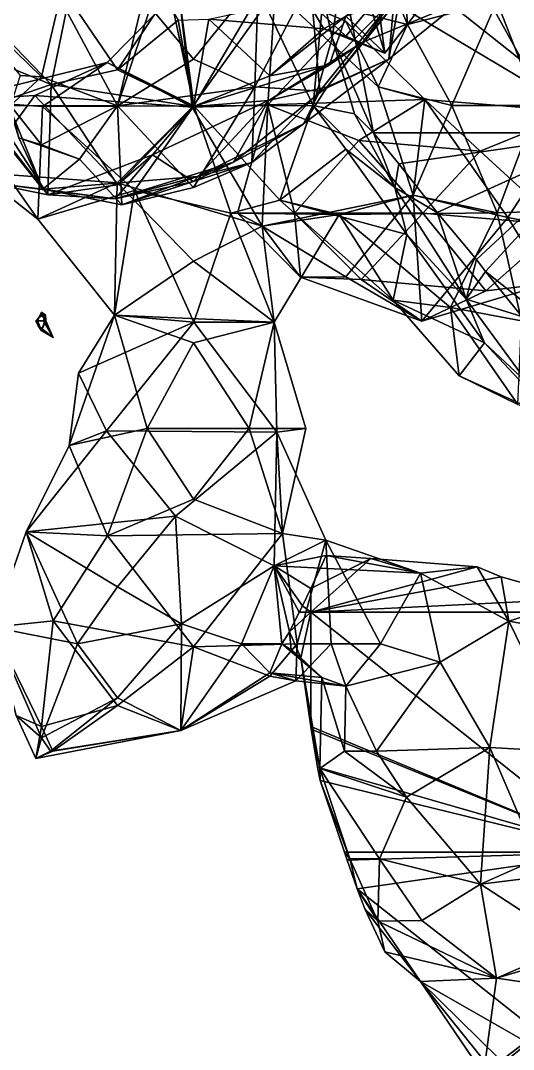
# Model space of a CAD drawing. Extents: x 290034 to 295698, y 4553723 to 4561693.
# Drawn here: x 293721.9 to 293803.6, y 4558483.4 to 4558653.7 of the extents above; entities that cross this region are included whole.
import ezdxf

# ---------------------------------------------------------------- set-up
doc = ezdxf.new("R2010")
doc.units = 0
doc.layers.add('Au_ppm_Pref_-_0_2', color=7, linetype='CONTINUOUS')

msp = doc.modelspace()

# ---------------------------------------------------------------- linework, layer by layer
at = {"layer": 'Au_ppm_Pref_-_0_2'}
for points in [[(293775.76, 4558677.41, 1925.49), (293764.07, 4558658.61, 1923.72), (293786.01, 4558653.11, 1926.92)], [(293784.81, 4558670.23, 1930.28), (293775.76, 4558677.41, 1925.49), (293786.01, 4558653.11, 1926.92)], [(293820, 4558635.12, 1945.14), (293772.7, 4558672.66, 1940.76), (293820, 4558674.8, 1933.78)], [(293775.14, 4558661.9, 1941.34), (293772.7, 4558672.66, 1940.76), (293820, 4558635.12, 1945.14)], [(293784.81, 4558670.23, 1930.28), (293786.01, 4558653.11, 1926.92), (293800.8, 4558656.88, 1930.13)], [(293773.56, 4558650.86, 1941.69), (293772.07, 4558657.78, 1941.32), (293775.14, 4558661.9, 1941.34)], [(293780.37, 4558635.12, 1942.74), (293773.56, 4558650.86, 1941.69), (293775.14, 4558661.9, 1941.34)], [(293780.37, 4558635.12, 1942.74), (293775.14, 4558661.9, 1941.34), (293820, 4558635.12, 1945.14)], [(293761.32, 4558660.7, 1855.03), (293742.23, 4558657.47, 1855.07), (293750.59, 4558647.35, 1855.63)], [(293760.75, 4558642.79, 1859.45), (293761.32, 4558660.7, 1855.03), (293750.59, 4558647.35, 1855.63)], [(293769.91, 4558660.39, 1859.16), (293761.32, 4558660.7, 1855.03), (293760.75, 4558642.79, 1859.45)], [(293771.47, 4558642.03, 1865.91), (293769.91, 4558660.39, 1859.16), (293760.75, 4558642.79, 1859.45)], [(293771.47, 4558642.03, 1865.91), (293783.8, 4558657.47, 1865.71), (293769.91, 4558660.39, 1859.16)], [(293805.34, 4558659.51, 1907.89), (293799.33, 4558657.47, 1912.46), (293805.58, 4558646.15, 1912.46)], [(293710.46, 4558658.94, 1865.79), (293721.87, 4558644.64, 1864.95), (293725.39, 4558644.42, 1863.36)], [(293710.46, 4558658.94, 1865.79), (293725.39, 4558644.42, 1863.36), (293728.41, 4558657.47, 1860.43)], [(293711.97, 4558658.74, 1887.91), (293729.9, 4558657.47, 1892.52), (293727.01, 4558643.14, 1887.86)], [(293711.97, 4558658.74, 1887.91), (293727.01, 4558643.14, 1887.86), (293717.88, 4558646.84, 1882.77)], [(293728.41, 4558657.47, 1860.43), (293737.98, 4558639.61, 1858.97), (293744.52, 4558659.34, 1859.01)], [(293750.63, 4558639.59, 1936.88), (293736.28, 4558646.78, 1930.44), (293748.1, 4558658.82, 1930.66)], [(293748.1, 4558658.82, 1930.66), (293736.28, 4558646.78, 1930.44), (293750.35, 4558639.42, 1924.24)], [(293742.23, 4558657.47, 1855.07), (293744.52, 4558659.34, 1859.01), (293737.98, 4558639.61, 1858.97)], [(293746.82, 4558657.47, 1936.22), (293750.63, 4558639.59, 1936.88), (293748.1, 4558658.82, 1930.66)], [(293746.82, 4558657.47, 1936.22), (293761.54, 4558658.29, 1938.51), (293750.63, 4558639.59, 1936.88)], [(293748.1, 4558658.82, 1930.66), (293750.35, 4558639.42, 1924.24), (293764.07, 4558658.61, 1923.72)], [(293750.35, 4558639.42, 1924.24), (293762.86, 4558639.76, 1917.69), (293764.07, 4558658.61, 1923.72)], [(293761.54, 4558658.29, 1938.51), (293770.41, 4558639.65, 1940.8), (293750.63, 4558639.59, 1936.88)], [(293772.07, 4558657.78, 1941.32), (293770.41, 4558639.65, 1940.8), (293761.54, 4558658.29, 1938.51)], [(293762.86, 4558639.76, 1917.69), (293775.79, 4558653.66, 1919.67), (293764.07, 4558658.61, 1923.72)], [(293775.79, 4558653.66, 1919.67), (293781.15, 4558642.75, 1924.34), (293764.07, 4558658.61, 1923.72)], [(293781.15, 4558642.75, 1924.34), (293786.01, 4558653.11, 1926.92), (293764.07, 4558658.61, 1923.72)], [(293728.41, 4558657.47, 1860.43), (293725.39, 4558644.42, 1863.36), (293737.98, 4558639.61, 1858.97)], [(293729.9, 4558657.47, 1892.52), (293737.99, 4558645.56, 1892.67), (293727.01, 4558643.14, 1887.86)], [(293745.87, 4558657.47, 1894.64), (293737.99, 4558645.56, 1892.67), (293729.9, 4558657.47, 1892.52)], [(293750.59, 4558647.35, 1855.63), (293742.23, 4558657.47, 1855.07), (293737.98, 4558639.61, 1858.97)], [(293745.87, 4558657.47, 1894.64), (293748, 4558653.81, 1894.64), (293737.99, 4558645.56, 1892.67)], [(293769.15, 4558657.47, 1897.78), (293772.17, 4558652.34, 1894.64), (293753.08, 4558653.95, 1894.64)], [(293769.15, 4558657.47, 1897.78), (293775.79, 4558651.17, 1896.74), (293772.17, 4558652.34, 1894.64)], [(293769.15, 4558657.47, 1897.78), (293781.06, 4558657.47, 1897.13), (293775.79, 4558651.17, 1896.74)], [(293770.41, 4558639.65, 1940.8), (293772.07, 4558657.78, 1941.32), (293773.56, 4558650.86, 1941.69)], [(293782.93, 4558647.37, 1870.89), (293783.8, 4558657.47, 1865.71), (293771.47, 4558642.03, 1865.91)], [(293772.69, 4558642.77, 1876.04), (293778.64, 4558650.17, 1881.68), (293784.68, 4558657.47, 1877.26)], [(293784.68, 4558657.47, 1877.26), (293782.93, 4558647.37, 1870.89), (293772.69, 4558642.77, 1876.04)], [(293778.64, 4558650.17, 1881.68), (293773.09, 4558646.41, 1887.73), (293783.8, 4558657.47, 1888.13)], [(293775.79, 4558654.45, 1893.64), (293783.8, 4558657.47, 1888.13), (293773.09, 4558646.41, 1887.73)], [(293781.06, 4558657.47, 1897.13), (293782.25, 4558648.33, 1894.64), (293775.79, 4558651.17, 1896.74)], [(293782.25, 4558648.33, 1894.64), (293779.52, 4558657.47, 1892.89), (293775.79, 4558654.45, 1893.64)], [(293796.23, 4558657.47, 1882.77), (293778.64, 4558650.17, 1881.68), (293783.8, 4558657.47, 1888.13)], [(293778.64, 4558650.17, 1881.68), (293796.23, 4558657.47, 1882.77), (293784.68, 4558657.47, 1877.26)], [(293789.31, 4558657.47, 1894.64), (293779.52, 4558657.47, 1892.89), (293782.25, 4558648.33, 1894.64)], [(293781.06, 4558657.47, 1897.13), (293789.31, 4558657.47, 1894.64), (293782.25, 4558648.33, 1894.64)], [(293784.68, 4558657.47, 1877.26), (293795.39, 4558657.47, 1870.89), (293782.93, 4558647.37, 1870.89)], [(293782.93, 4558647.37, 1870.89), (293795.39, 4558657.47, 1870.89), (293783.8, 4558657.47, 1865.71)], [(293800.8, 4558656.88, 1930.13), (293786.01, 4558653.11, 1926.92), (293793.38, 4558639.65, 1927.93)], [(293800.8, 4558656.88, 1930.13), (293793.38, 4558639.65, 1927.93), (293807.56, 4558639.65, 1925.12)], [(293805.58, 4558646.15, 1912.46), (293799.33, 4558657.47, 1912.46), (293809.05, 4558657.47, 1914.6)], [(293800.8, 4558656.88, 1930.13), (293807.56, 4558639.65, 1925.12), (293808.78, 4558656.09, 1923.82)], [(293775.79, 4558654.45, 1893.64), (293773.09, 4558646.41, 1887.73), (293763.19, 4558644.56, 1893.01)], [(293775.79, 4558654.45, 1893.64), (293763.19, 4558644.56, 1893.01), (293772.17, 4558652.34, 1894.64)], [(293772.17, 4558652.34, 1894.64), (293782.25, 4558648.33, 1894.64), (293775.79, 4558654.45, 1893.64)], [(293750.59, 4558639.51, 1888.72), (293737.99, 4558645.56, 1892.67), (293748, 4558653.81, 1894.64)], [(293753.08, 4558653.95, 1894.64), (293750.59, 4558639.51, 1888.72), (293748, 4558653.81, 1894.64)], [(293750.59, 4558639.51, 1888.72), (293753.08, 4558653.95, 1894.64), (293763.19, 4558644.56, 1893.01)], [(293772.17, 4558652.34, 1894.64), (293763.19, 4558644.56, 1893.01), (293753.08, 4558653.95, 1894.64)], [(293762.86, 4558639.76, 1917.69), (293788.87, 4558640.64, 1918.24), (293775.79, 4558653.66, 1919.67)], [(293775.79, 4558653.66, 1919.67), (293788.87, 4558640.64, 1918.24), (293781.15, 4558642.75, 1924.34)], [(293793.38, 4558639.65, 1927.93), (293786.01, 4558653.11, 1926.92), (293781.15, 4558642.75, 1924.34)], [(293782.25, 4558648.33, 1894.64), (293772.17, 4558652.34, 1894.64), (293775.79, 4558651.17, 1896.74)], [(293778.64, 4558650.17, 1881.68), (293762.99, 4558640.51, 1882.88), (293773.09, 4558646.41, 1887.73)], [(293762.99, 4558640.51, 1882.88), (293778.64, 4558650.17, 1881.68), (293772.69, 4558642.77, 1876.04)], [(293770.41, 4558639.65, 1940.8), (293773.56, 4558650.86, 1941.69), (293777.21, 4558638.28, 1942.42)], [(293780.37, 4558635.12, 1942.74), (293777.21, 4558638.28, 1942.42), (293773.56, 4558650.86, 1941.69)], [(293736.28, 4558646.78, 1930.44), (293725.54, 4558639.48, 1936.29), (293710.91, 4558640.55, 1930.36)], [(293710.91, 4558640.55, 1930.36), (293724.29, 4558641.35, 1923.7), (293736.28, 4558646.78, 1930.44)], [(293716.75, 4558639.65, 1882.77), (293717.88, 4558646.84, 1882.77), (293727.01, 4558643.14, 1887.86)], [(293736.28, 4558646.78, 1930.44), (293724.29, 4558641.35, 1923.7), (293750.35, 4558639.42, 1924.24)], [(293750.63, 4558639.59, 1936.88), (293725.54, 4558639.48, 1936.29), (293736.28, 4558646.78, 1930.44)], [(293760.75, 4558642.79, 1859.45), (293750.59, 4558647.35, 1855.63), (293737.98, 4558639.61, 1858.97)], [(293773.09, 4558646.41, 1887.73), (293750.59, 4558639.51, 1888.72), (293763.19, 4558644.56, 1893.01)], [(293762.99, 4558640.51, 1882.88), (293750.59, 4558639.51, 1888.72), (293773.09, 4558646.41, 1887.73)], [(293772.69, 4558642.77, 1876.04), (293782.93, 4558647.37, 1870.89), (293768.8, 4558636.61, 1872.11)], [(293768.8, 4558636.61, 1872.11), (293782.93, 4558647.37, 1870.89), (293771.47, 4558642.03, 1865.91)], [(293721.87, 4558644.64, 1864.95), (293720.23, 4558639.65, 1862.51), (293725.39, 4558644.42, 1863.36)], [(293725.39, 4558644.42, 1863.36), (293720.23, 4558639.65, 1862.51), (293737.98, 4558639.61, 1858.97)], [(293737.99, 4558645.56, 1892.67), (293750.59, 4558639.51, 1888.72), (293727.01, 4558643.14, 1887.86)], [(293726.44, 4558624.89, 1882.24), (293716.75, 4558639.65, 1882.77), (293727.01, 4558643.14, 1887.86)], [(293726.44, 4558624.89, 1882.24), (293727.01, 4558643.14, 1887.86), (293737.99, 4558626.51, 1887.15)], [(293727.01, 4558643.14, 1887.86), (293750.59, 4558639.51, 1888.72), (293737.99, 4558626.51, 1887.15)], [(293760.75, 4558642.79, 1859.45), (293737.98, 4558639.61, 1858.97), (293750.59, 4558626.1, 1860.43)], [(293760.75, 4558642.79, 1859.45), (293750.59, 4558626.1, 1860.43), (293760.22, 4558630.22, 1866.34)], [(293762.99, 4558640.51, 1882.88), (293772.69, 4558642.77, 1876.04), (293757.19, 4558630.31, 1876.83)], [(293772.69, 4558642.77, 1876.04), (293768.8, 4558636.61, 1872.11), (293757.19, 4558630.31, 1876.83)], [(293760.75, 4558642.79, 1859.45), (293760.22, 4558630.22, 1866.34), (293771.47, 4558642.03, 1865.91)], [(293786.96, 4558624.84, 1923.66), (293793.38, 4558639.65, 1927.93), (293781.15, 4558642.75, 1924.34)], [(293781.15, 4558642.75, 1924.34), (293788.87, 4558640.64, 1918.24), (293786.96, 4558624.84, 1923.66)], [(293714.98, 4558628.57, 1925.56), (293724.29, 4558641.35, 1923.7), (293710.91, 4558640.55, 1930.36)], [(293714.98, 4558628.57, 1925.56), (293737.91, 4558626.89, 1925.99), (293724.29, 4558641.35, 1923.7)], [(293724.29, 4558641.35, 1923.7), (293737.91, 4558626.89, 1925.99), (293750.35, 4558639.42, 1924.24)], [(293768.8, 4558636.61, 1872.11), (293771.47, 4558642.03, 1865.91), (293760.22, 4558630.22, 1866.34)], [(293725.54, 4558639.48, 1936.29), (293724.78, 4558620.86, 1930.19), (293710.91, 4558640.55, 1930.36)], [(293714.98, 4558628.57, 1925.56), (293710.91, 4558640.55, 1930.36), (293724.78, 4558620.86, 1930.19)], [(293714.43, 4558639.65, 1870.89), (293714.99, 4558639.65, 1871.92), (293725.6, 4558625.84, 1870.18)], [(293719.98, 4558639.65, 1867.5), (293714.43, 4558639.65, 1870.89), (293725.6, 4558625.84, 1870.18)], [(293714.9, 4558639.65, 1881.77), (293716.75, 4558639.65, 1882.77), (293726.44, 4558624.89, 1882.24)], [(293716.4, 4558626.93, 1876.83), (293714.9, 4558639.65, 1881.77), (293726.44, 4558624.89, 1882.24)], [(293714.99, 4558639.65, 1871.92), (293716.4, 4558626.93, 1876.83), (293725.6, 4558625.84, 1870.18)], [(293719.98, 4558639.65, 1867.5), (293725.6, 4558625.84, 1870.18), (293721.64, 4558634.34, 1864.95)], [(293721.64, 4558634.34, 1864.95), (293725.39, 4558633.14, 1862.78), (293720.23, 4558639.65, 1862.51)], [(293720.23, 4558639.65, 1862.51), (293725.39, 4558633.14, 1862.78), (293737.98, 4558639.61, 1858.97)], [(293725.54, 4558639.48, 1936.29), (293740.78, 4558625.6, 1934.96), (293724.78, 4558620.86, 1930.19)], [(293725.39, 4558633.14, 1862.78), (293731.68, 4558630.77, 1864.95), (293737.98, 4558639.61, 1858.97)], [(293750.63, 4558639.59, 1936.88), (293740.78, 4558625.6, 1934.96), (293725.54, 4558639.48, 1936.29)], [(293731.68, 4558630.77, 1864.95), (293738.68, 4558623.25, 1865.1), (293737.98, 4558639.61, 1858.97)], [(293737.91, 4558626.89, 1925.99), (293761.92, 4558619.71, 1923.79), (293750.35, 4558639.42, 1924.24)], [(293750.59, 4558626.1, 1860.43), (293737.98, 4558639.61, 1858.97), (293738.68, 4558623.25, 1865.1)], [(293737.99, 4558626.51, 1887.15), (293750.59, 4558639.51, 1888.72), (293743.77, 4558631.48, 1882.77)], [(293740.78, 4558625.6, 1934.96), (293750.63, 4558639.59, 1936.88), (293756.74, 4558621.83, 1933.18)], [(293743.77, 4558631.48, 1882.77), (293750.59, 4558639.51, 1888.72), (293762.99, 4558640.51, 1882.88)], [(293762.99, 4558640.51, 1882.88), (293750.59, 4558627.11, 1881.01), (293743.77, 4558631.48, 1882.77)], [(293750.35, 4558639.42, 1924.24), (293761.92, 4558619.71, 1923.79), (293762.86, 4558639.76, 1917.69)], [(293762.99, 4558640.51, 1882.88), (293757.19, 4558630.31, 1876.83), (293750.59, 4558627.11, 1881.01)], [(293770.41, 4558639.65, 1940.8), (293764.84, 4558624.01, 1935.75), (293750.63, 4558639.59, 1936.88)], [(293750.63, 4558639.59, 1936.88), (293764.84, 4558624.01, 1935.75), (293756.74, 4558621.83, 1933.18)], [(293762.86, 4558639.76, 1917.69), (293761.92, 4558619.71, 1923.79), (293757.88, 4558621.83, 1918.4)], [(293757.88, 4558621.83, 1918.4), (293767.3, 4558621.83, 1913.05), (293762.86, 4558639.76, 1917.69)], [(293762.86, 4558639.76, 1917.69), (293777.96, 4558633.87, 1913.36), (293788.87, 4558640.64, 1918.24)], [(293777.96, 4558633.87, 1913.36), (293762.86, 4558639.76, 1917.69), (293767.3, 4558621.83, 1913.05)], [(293770.41, 4558639.65, 1940.8), (293775.79, 4558632.43, 1938.63), (293764.84, 4558624.01, 1935.75)], [(293770.41, 4558639.65, 1940.8), (293777.21, 4558638.28, 1942.42), (293783.89, 4558626.09, 1942.16)], [(293770.41, 4558639.65, 1940.8), (293783.89, 4558626.09, 1942.16), (293775.79, 4558632.43, 1938.63)], [(293777.96, 4558633.87, 1913.36), (293798.05, 4558632.13, 1913.58), (293788.87, 4558640.64, 1918.24)], [(293786.96, 4558624.84, 1923.66), (293788.87, 4558640.64, 1918.24), (293802.62, 4558621.13, 1920.64)], [(293800.89, 4558621.89, 1930.55), (293793.38, 4558639.65, 1927.93), (293786.96, 4558624.84, 1923.66)], [(293814.08, 4558638.62, 1918.16), (293802.62, 4558621.13, 1920.64), (293788.87, 4558640.64, 1918.24)], [(293814.08, 4558638.62, 1918.16), (293788.87, 4558640.64, 1918.24), (293798.05, 4558632.13, 1913.58)], [(293800.89, 4558621.89, 1930.55), (293807.56, 4558639.65, 1925.12), (293793.38, 4558639.65, 1927.93)], [(293800.89, 4558621.89, 1930.55), (293817.1, 4558622.43, 1925.18), (293807.56, 4558639.65, 1925.12)], [(293777.21, 4558638.28, 1942.42), (293780.37, 4558635.12, 1942.74), (293783.89, 4558626.09, 1942.16)], [(293814.08, 4558638.62, 1918.16), (293798.05, 4558632.13, 1913.58), (293811.37, 4558619.89, 1912)], [(293814.08, 4558638.62, 1918.16), (293821.62, 4558617.51, 1919.11), (293802.62, 4558621.13, 1920.64)], [(293751.17, 4558627.89, 1870.62), (293757.19, 4558630.31, 1876.83), (293768.8, 4558636.61, 1872.11)], [(293751.17, 4558627.89, 1870.62), (293768.8, 4558636.61, 1872.11), (293760.22, 4558630.22, 1866.34)], [(293725.6, 4558625.84, 1870.18), (293731.68, 4558630.77, 1864.95), (293721.64, 4558634.34, 1864.95)], [(293721.64, 4558634.34, 1864.95), (293731.68, 4558630.77, 1864.95), (293725.39, 4558633.14, 1862.78)], [(293820, 4558635.12, 1945.14), (293784.58, 4558630.03, 1943.02), (293780.37, 4558635.12, 1942.74)], [(293780.37, 4558635.12, 1942.74), (293784.58, 4558630.03, 1943.02), (293783.89, 4558626.09, 1942.16)], [(293784.58, 4558630.03, 1943.02), (293820, 4558635.12, 1945.14), (293790.93, 4558621.98, 1943.44)], [(293820, 4558635.12, 1945.14), (293797.44, 4558614.15, 1943.87), (293790.93, 4558621.98, 1943.44)], [(293820, 4558635.12, 1945.14), (293798.93, 4558612.16, 1943.97), (293797.44, 4558614.15, 1943.87)], [(293820, 4558595.43, 1945.33), (293798.93, 4558612.16, 1943.97), (293820, 4558635.12, 1945.14)], [(293764.84, 4558624.01, 1935.75), (293775.79, 4558632.43, 1938.63), (293785.89, 4558618.31, 1938.57)], [(293767.3, 4558621.83, 1913.05), (293788.56, 4558621.85, 1910.04), (293777.96, 4558633.87, 1913.36)], [(293775.79, 4558632.43, 1938.63), (293783.89, 4558626.09, 1942.16), (293785.89, 4558618.31, 1938.57)], [(293777.96, 4558633.87, 1913.36), (293788.56, 4558621.85, 1910.04), (293798.05, 4558632.13, 1913.58)], [(293725.6, 4558625.84, 1870.18), (293738.68, 4558623.25, 1865.1), (293731.68, 4558630.77, 1864.95)], [(293743.77, 4558631.48, 1882.77), (293726.44, 4558624.89, 1882.24), (293737.99, 4558626.51, 1887.15)], [(293726.44, 4558624.89, 1882.24), (293743.77, 4558631.48, 1882.77), (293737.61, 4558624.2, 1876.99)], [(293737.61, 4558624.2, 1876.99), (293743.77, 4558631.48, 1882.77), (293750.59, 4558627.11, 1881.01)], [(293788.56, 4558621.85, 1910.04), (293811.37, 4558619.89, 1912), (293798.05, 4558632.13, 1913.58)], [(293757.19, 4558630.31, 1876.83), (293737.61, 4558624.2, 1876.99), (293750.59, 4558627.11, 1881.01)], [(293737.61, 4558624.2, 1876.99), (293757.19, 4558630.31, 1876.83), (293751.17, 4558627.89, 1870.62)], [(293760.22, 4558630.22, 1866.34), (293738.68, 4558623.25, 1865.1), (293751.17, 4558627.89, 1870.62)], [(293738.68, 4558623.25, 1865.1), (293760.22, 4558630.22, 1866.34), (293750.59, 4558626.1, 1860.43)], [(293783.89, 4558626.09, 1942.16), (293784.58, 4558630.03, 1943.02), (293790.93, 4558621.98, 1943.44)], [(293737.91, 4558626.89, 1925.99), (293714.98, 4558628.57, 1925.56), (293724.78, 4558620.86, 1930.19)], [(293725.6, 4558625.84, 1870.18), (293737.61, 4558624.2, 1876.99), (293751.17, 4558627.89, 1870.62)], [(293725.6, 4558625.84, 1870.18), (293751.17, 4558627.89, 1870.62), (293738.68, 4558623.25, 1865.1)], [(293716.4, 4558626.93, 1876.83), (293726.44, 4558624.89, 1882.24), (293737.61, 4558624.2, 1876.99)], [(293716.4, 4558626.93, 1876.83), (293737.61, 4558624.2, 1876.99), (293725.6, 4558625.84, 1870.18)], [(293737.91, 4558626.89, 1925.99), (293724.78, 4558620.86, 1930.19), (293737.47, 4558604.96, 1930.18)], [(293740.78, 4558625.6, 1934.96), (293737.47, 4558604.96, 1930.18), (293724.78, 4558620.86, 1930.19)], [(293750.59, 4558613.89, 1927.63), (293737.91, 4558626.89, 1925.99), (293737.47, 4558604.96, 1930.18)], [(293737.47, 4558604.96, 1930.18), (293740.78, 4558625.6, 1934.96), (293750.61, 4558603.77, 1935.73)], [(293737.91, 4558626.89, 1925.99), (293750.59, 4558613.89, 1927.63), (293761.92, 4558619.71, 1923.79)], [(293756.74, 4558621.83, 1933.18), (293750.61, 4558603.77, 1935.73), (293740.78, 4558625.6, 1934.96)], [(293783.89, 4558626.09, 1942.16), (293790.93, 4558621.98, 1943.44), (293795.72, 4558607.61, 1942.16)], [(293783.89, 4558626.09, 1942.16), (293795.72, 4558607.61, 1942.16), (293785.89, 4558618.31, 1938.57)], [(293756.74, 4558621.83, 1933.18), (293764.84, 4558624.01, 1935.75), (293774.67, 4558621.62, 1930.08)], [(293774.67, 4558621.62, 1930.08), (293786.96, 4558624.84, 1923.66), (293761.92, 4558619.71, 1923.79)], [(293786.96, 4558624.84, 1923.66), (293775.79, 4558611.31, 1921.91), (293761.92, 4558619.71, 1923.79)], [(293764.84, 4558624.01, 1935.75), (293785.89, 4558618.31, 1938.57), (293783.63, 4558607.45, 1936.22)], [(293764.84, 4558624.01, 1935.75), (293783.63, 4558607.45, 1936.22), (293774.67, 4558621.62, 1930.08)], [(293800.89, 4558621.89, 1930.55), (293786.96, 4558624.84, 1923.66), (293774.67, 4558621.62, 1930.08)], [(293775.79, 4558611.31, 1921.91), (293786.96, 4558624.84, 1923.66), (293788.39, 4558603.97, 1918.39)], [(293786.96, 4558624.84, 1923.66), (293802.62, 4558621.13, 1920.64), (293788.39, 4558603.97, 1918.39)], [(293800.89, 4558621.89, 1930.55), (293804.91, 4558604.01, 1926.19), (293817.1, 4558622.43, 1925.18)], [(293756.74, 4558621.83, 1933.18), (293763.93, 4558603.78, 1930.05), (293750.61, 4558603.77, 1935.73)], [(293763.93, 4558603.78, 1930.05), (293756.74, 4558621.83, 1933.18), (293774.67, 4558621.62, 1930.08)], [(293757.88, 4558621.83, 1918.4), (293761.92, 4558619.71, 1923.79), (293768.3, 4558611.24, 1918.4)], [(293757.88, 4558621.83, 1918.4), (293768.3, 4558611.24, 1918.4), (293767.3, 4558621.83, 1913.05)], [(293761.92, 4558619.71, 1923.79), (293763.93, 4558603.78, 1930.05), (293774.67, 4558621.62, 1930.08)], [(293767.3, 4558621.83, 1913.05), (293778.36, 4558610.88, 1913.54), (293788.56, 4558621.85, 1910.04)], [(293767.3, 4558621.83, 1913.05), (293768.3, 4558611.24, 1918.4), (293778.36, 4558610.88, 1913.54)], [(293800.89, 4558621.89, 1930.55), (293774.67, 4558621.62, 1930.08), (293793.13, 4558606.25, 1931.86)], [(293774.67, 4558621.62, 1930.08), (293783.63, 4558607.45, 1936.22), (293793.13, 4558606.25, 1931.86)], [(293778.36, 4558610.88, 1913.54), (293798.99, 4558609, 1913.18), (293788.56, 4558621.85, 1910.04)], [(293802.62, 4558621.13, 1920.64), (293809.23, 4558610.18, 1918.4), (293788.39, 4558603.97, 1918.39)], [(293788.56, 4558621.85, 1910.04), (293798.99, 4558609, 1913.18), (293811.37, 4558619.89, 1912)], [(293790.93, 4558621.98, 1943.44), (293797.44, 4558614.15, 1943.87), (293795.72, 4558607.61, 1942.16)], [(293800.89, 4558621.89, 1930.55), (293793.13, 4558606.25, 1931.86), (293804.91, 4558604.01, 1926.19)], [(293802.62, 4558621.13, 1920.64), (293821.62, 4558617.51, 1919.11), (293809.23, 4558610.18, 1918.4)], [(293750.59, 4558613.89, 1927.63), (293763.93, 4558603.78, 1930.05), (293761.92, 4558619.71, 1923.79)], [(293775.79, 4558611.31, 1921.91), (293768.3, 4558611.24, 1918.4), (293761.92, 4558619.71, 1923.79)], [(293798.99, 4558609, 1913.18), (293809.23, 4558610.18, 1918.4), (293811.37, 4558619.89, 1912)], [(293783.63, 4558607.45, 1936.22), (293785.89, 4558618.31, 1938.57), (293798.76, 4558600.38, 1938.48)], [(293785.89, 4558618.31, 1938.57), (293795.72, 4558607.61, 1942.16), (293798.76, 4558600.38, 1938.48)], [(293750.59, 4558613.89, 1927.63), (293737.47, 4558604.96, 1930.18), (293763.93, 4558603.78, 1930.05)], [(293795.72, 4558607.61, 1942.16), (293797.44, 4558614.15, 1943.87), (293798.93, 4558612.16, 1943.97)], [(293795.72, 4558607.61, 1942.16), (293798.93, 4558612.16, 1943.97), (293804.95, 4558604.76, 1944.49)], [(293820, 4558595.43, 1945.33), (293804.95, 4558604.76, 1944.49), (293798.93, 4558612.16, 1943.97)], [(293768.3, 4558611.24, 1918.4), (293775.79, 4558611.31, 1921.91), (293788.39, 4558603.97, 1918.39)], [(293778.36, 4558610.88, 1913.54), (293768.3, 4558611.24, 1918.4), (293788.39, 4558603.97, 1918.39)], [(293798.99, 4558609, 1913.18), (293778.36, 4558610.88, 1913.54), (293788.39, 4558603.97, 1918.39)], [(293809.23, 4558610.18, 1918.4), (293798.99, 4558609, 1913.18), (293788.39, 4558603.97, 1918.39)], [(293783.63, 4558607.45, 1936.22), (293798.76, 4558600.38, 1938.48), (293794.56, 4558594.92, 1936.22)], [(293783.63, 4558607.45, 1936.22), (293794.56, 4558594.92, 1936.22), (293793.13, 4558606.25, 1931.86)], [(293795.72, 4558607.61, 1942.16), (293804.95, 4558604.76, 1944.49), (293809.29, 4558589.11, 1942.16)], [(293795.72, 4558607.61, 1942.16), (293809.29, 4558589.11, 1942.16), (293798.76, 4558600.38, 1938.48)], [(293724.98, 4558604.61, 1876.83), (293725.39, 4558605.09, 1877.18), (293724.46, 4558604.01, 1877.27)], [(293726.1, 4558604.01, 1877.16), (293724.46, 4558604.01, 1877.27), (293725.39, 4558605.09, 1877.18)], [(293725.95, 4558604.01, 1876.57), (293725.39, 4558605.47, 1876.34), (293724.71, 4558604.01, 1876.5)], [(293724.98, 4558604.61, 1876.83), (293724.71, 4558604.01, 1876.5), (293725.39, 4558605.47, 1876.34)], [(293726.07, 4558604.97, 1876.83), (293724.98, 4558604.61, 1876.83), (293725.39, 4558605.47, 1876.34)], [(293724.98, 4558604.61, 1876.83), (293726.07, 4558604.97, 1876.83), (293725.39, 4558605.09, 1877.18)], [(293725.95, 4558604.01, 1876.57), (293726.07, 4558604.97, 1876.83), (293725.39, 4558605.47, 1876.34)], [(293726.07, 4558604.97, 1876.83), (293726.1, 4558604.01, 1877.16), (293725.39, 4558605.09, 1877.18)], [(293793.13, 4558606.25, 1931.86), (293794.56, 4558594.92, 1936.22), (293804.31, 4558590.18, 1931.01)], [(293793.13, 4558606.25, 1931.86), (293804.31, 4558590.18, 1931.01), (293804.91, 4558604.01, 1926.19)], [(293724.56, 4558604.01, 1876.83), (293724.98, 4558604.61, 1876.83), (293724.46, 4558604.01, 1877.27)], [(293724.81, 4558603.19, 1876.83), (293724.56, 4558604.01, 1876.83), (293724.46, 4558604.01, 1877.27)], [(293724.81, 4558603.19, 1876.83), (293724.46, 4558604.01, 1877.27), (293725.39, 4558602.37, 1877.38)], [(293725.39, 4558602.37, 1877.38), (293724.46, 4558604.01, 1877.27), (293726.1, 4558604.01, 1877.16)], [(293724.98, 4558604.61, 1876.83), (293724.56, 4558604.01, 1876.83), (293724.71, 4558604.01, 1876.5)], [(293724.56, 4558604.01, 1876.83), (293724.81, 4558603.19, 1876.83), (293724.71, 4558604.01, 1876.5)], [(293725.95, 4558604.01, 1876.57), (293724.71, 4558604.01, 1876.5), (293725.39, 4558602.4, 1876.29)], [(293724.81, 4558603.19, 1876.83), (293725.39, 4558602.4, 1876.29), (293724.71, 4558604.01, 1876.5)], [(293725.95, 4558604.01, 1876.57), (293725.39, 4558602.4, 1876.29), (293727.34, 4558601.26, 1876.83)], [(293727.34, 4558601.26, 1876.83), (293725.39, 4558602.37, 1877.38), (293726.1, 4558604.01, 1877.16)], [(293725.95, 4558604.01, 1876.57), (293725.7, 4558604.01, 1876.83), (293726.07, 4558604.97, 1876.83)], [(293726.07, 4558604.97, 1876.83), (293725.7, 4558604.01, 1876.83), (293726.1, 4558604.01, 1877.16)], [(293725.95, 4558604.01, 1876.57), (293727.34, 4558601.26, 1876.83), (293725.7, 4558604.01, 1876.83)], [(293725.7, 4558604.01, 1876.83), (293727.34, 4558601.26, 1876.83), (293726.1, 4558604.01, 1877.16)], [(293742.89, 4558586.2, 1926.65), (293737.47, 4558604.96, 1930.18), (293729.95, 4558583.36, 1932.21)], [(293731.51, 4558595.37, 1936.22), (293729.95, 4558583.36, 1932.21), (293737.47, 4558604.96, 1930.18)], [(293750.61, 4558603.77, 1935.73), (293731.51, 4558595.37, 1936.22), (293737.47, 4558604.96, 1930.18)], [(293731.51, 4558595.37, 1936.22), (293750.61, 4558603.77, 1935.73), (293736.13, 4558585.82, 1937.66)], [(293764.37, 4558585.57, 1936.62), (293736.13, 4558585.82, 1937.66), (293750.61, 4558603.77, 1935.73)], [(293742.89, 4558586.2, 1926.65), (293750.59, 4558600.4, 1925.55), (293737.47, 4558604.96, 1930.18)], [(293763.93, 4558603.78, 1930.05), (293737.47, 4558604.96, 1930.18), (293750.59, 4558600.4, 1925.55)], [(293759.79, 4558586.2, 1925.94), (293763.93, 4558603.78, 1930.05), (293750.59, 4558600.4, 1925.55)], [(293750.61, 4558603.77, 1935.73), (293763.93, 4558603.78, 1930.05), (293764.37, 4558585.57, 1936.62)], [(293769.19, 4558586.2, 1930.28), (293763.93, 4558603.78, 1930.05), (293759.79, 4558586.2, 1925.94)], [(293763.93, 4558603.78, 1930.05), (293769.19, 4558586.2, 1930.28), (293764.37, 4558585.57, 1936.62)], [(293727.34, 4558601.26, 1876.83), (293724.81, 4558603.19, 1876.83), (293725.39, 4558602.37, 1877.38)], [(293724.81, 4558603.19, 1876.83), (293727.34, 4558601.26, 1876.83), (293725.39, 4558602.4, 1876.29)], [(293742.89, 4558586.2, 1926.65), (293759.79, 4558586.2, 1925.94), (293750.59, 4558600.4, 1925.55)], [(293814.15, 4558585.97, 1936.2), (293794.56, 4558594.92, 1936.22), (293798.76, 4558600.38, 1938.48)], [(293814.15, 4558585.97, 1936.2), (293798.76, 4558600.38, 1938.48), (293809.29, 4558589.11, 1942.16)], [(293731.51, 4558595.37, 1936.22), (293736.13, 4558585.82, 1937.66), (293729.95, 4558583.36, 1932.21)], [(293794.56, 4558594.92, 1936.22), (293814.15, 4558585.97, 1936.2), (293804.31, 4558590.18, 1931.01)], [(293736.13, 4558585.82, 1937.66), (293747.59, 4558571.69, 1938.74), (293722.84, 4558569.1, 1937.08)], [(293729.95, 4558583.36, 1932.21), (293736.13, 4558585.82, 1937.66), (293722.84, 4558569.1, 1937.08)], [(293742.89, 4558586.2, 1926.65), (293729.95, 4558583.36, 1932.21), (293736.32, 4558568.4, 1929.61)], [(293736.13, 4558585.82, 1937.66), (293764.37, 4558585.57, 1936.62), (293747.59, 4558571.69, 1938.74)], [(293742.89, 4558586.2, 1926.65), (293736.32, 4558568.4, 1929.61), (293750.59, 4558574.51, 1926.39)], [(293742.89, 4558586.2, 1926.65), (293750.59, 4558574.51, 1926.39), (293759.79, 4558586.2, 1925.94)], [(293763.93, 4558563.43, 1940.86), (293747.59, 4558571.69, 1938.74), (293764.37, 4558585.57, 1936.62)], [(293759.79, 4558586.2, 1925.94), (293750.59, 4558574.51, 1926.39), (293765.3, 4558568.78, 1929.25)], [(293769.19, 4558586.2, 1930.28), (293759.79, 4558586.2, 1925.94), (293765.3, 4558568.78, 1929.25)], [(293763.93, 4558563.43, 1940.86), (293764.37, 4558585.57, 1936.62), (293772.46, 4558567.7, 1936.2)], [(293765.3, 4558568.78, 1929.25), (293764.37, 4558585.57, 1936.62), (293769.19, 4558586.2, 1930.28)], [(293764.37, 4558585.57, 1936.62), (293765.3, 4558568.78, 1929.25), (293772.46, 4558567.7, 1936.2)], [(293722.84, 4558569.1, 1937.08), (293736.32, 4558568.4, 1929.61), (293729.95, 4558583.36, 1932.21)], [(293736.32, 4558568.4, 1929.61), (293765.3, 4558568.78, 1929.25), (293750.59, 4558574.51, 1926.39)], [(293737.99, 4558559.98, 1939.36), (293722.84, 4558569.1, 1937.08), (293747.59, 4558571.69, 1938.74)], [(293748.56, 4558553.86, 1940.1), (293737.99, 4558559.98, 1939.36), (293747.59, 4558571.69, 1938.74)], [(293748.56, 4558553.86, 1940.1), (293747.59, 4558571.69, 1938.74), (293763.93, 4558563.43, 1940.86)], [(293722.84, 4558569.1, 1937.08), (293717.33, 4558553.29, 1936.22), (293727.3, 4558554.33, 1932.43)], [(293722.84, 4558569.1, 1937.08), (293731.37, 4558550.56, 1939.34), (293717.33, 4558553.29, 1936.22)], [(293727.3, 4558554.33, 1932.43), (293736.32, 4558568.4, 1929.61), (293722.84, 4558569.1, 1937.08)], [(293737.99, 4558559.98, 1939.36), (293731.37, 4558550.56, 1939.34), (293722.84, 4558569.1, 1937.08)], [(293736.32, 4558568.4, 1929.61), (293727.3, 4558554.33, 1932.43), (293750.59, 4558550.03, 1929.94)], [(293736.32, 4558568.4, 1929.61), (293750.59, 4558550.03, 1929.94), (293765.3, 4558568.78, 1929.25)], [(293767.73, 4558550.56, 1934.08), (293765.3, 4558568.78, 1929.25), (293750.59, 4558550.03, 1929.94)], [(293788.14, 4558562.25, 1942.44), (293763.93, 4558563.43, 1940.86), (293772.46, 4558567.7, 1936.2)], [(293772.46, 4558567.7, 1936.2), (293765.3, 4558568.78, 1929.25), (293767.73, 4558550.56, 1934.08)], [(293773.37, 4558550.56, 1936.22), (293772.46, 4558567.7, 1936.2), (293767.73, 4558550.56, 1934.08)], [(293788.14, 4558562.25, 1942.44), (293772.46, 4558567.7, 1936.2), (293781.55, 4558550.56, 1939.45)], [(293773.37, 4558550.56, 1936.22), (293781.55, 4558550.56, 1939.45), (293772.46, 4558567.7, 1936.2)], [(293770, 4558559.69, 1946.04), (293763.93, 4558563.43, 1940.86), (293772.53, 4558565.15, 1945.83)], [(293772.53, 4558565.15, 1945.83), (293763.93, 4558563.43, 1940.86), (293788.14, 4558562.25, 1942.44)], [(293779.92, 4558564.69, 1946.12), (293770, 4558559.69, 1946.04), (293772.53, 4558565.15, 1945.83)], [(293770, 4558555.75, 1946.25), (293770, 4558559.69, 1946.04), (293779.92, 4558564.69, 1946.12)], [(293770, 4558555.75, 1946.25), (293779.92, 4558564.69, 1946.12), (293797.54, 4558563.27, 1946.82)], [(293772.53, 4558565.15, 1945.83), (293788.14, 4558562.25, 1942.44), (293779.92, 4558564.69, 1946.12)], [(293779.92, 4558564.69, 1946.12), (293788.14, 4558562.25, 1942.44), (293797.54, 4558563.27, 1946.82)], [(293758.54, 4558550.56, 1938.41), (293748.56, 4558553.86, 1940.1), (293763.93, 4558563.43, 1940.86)], [(293765.2, 4558550.56, 1942.16), (293758.54, 4558550.56, 1938.41), (293763.93, 4558563.43, 1940.86)], [(293768.08, 4558555.75, 1946.13), (293763.93, 4558563.43, 1940.86), (293768.62, 4558556.84, 1946.11)], [(293768.62, 4558556.84, 1946.11), (293763.93, 4558563.43, 1940.86), (293770, 4558559.69, 1946.04)], [(293763.93, 4558563.43, 1940.86), (293768.08, 4558555.75, 1946.13), (293766.49, 4558552.52, 1946.19)], [(293766.49, 4558552.52, 1946.19), (293765.2, 4558550.56, 1942.16), (293763.93, 4558563.43, 1940.86)], [(293770, 4558555.75, 1946.25), (293797.54, 4558563.27, 1946.82), (293801.55, 4558561.6, 1947.05)], [(293788.14, 4558562.25, 1942.44), (293802.8, 4558554.31, 1941.85), (293797.54, 4558563.27, 1946.82)], [(293797.54, 4558563.27, 1946.82), (293802.8, 4558554.31, 1941.85), (293801.55, 4558561.6, 1947.05)], [(293770, 4558555.75, 1946.25), (293801.55, 4558561.6, 1947.05), (293814.45, 4558557.97, 1947.7)], [(293781.55, 4558550.56, 1939.45), (293791.43, 4558547.48, 1938.68), (293788.14, 4558562.25, 1942.44)], [(293788.14, 4558562.25, 1942.44), (293791.43, 4558547.48, 1938.68), (293802.8, 4558554.31, 1941.85)], [(293802.8, 4558554.31, 1941.85), (293814.45, 4558557.97, 1947.7), (293801.55, 4558561.6, 1947.05)], [(293748.56, 4558553.86, 1940.1), (293731.37, 4558550.56, 1939.34), (293737.99, 4558559.98, 1939.36)], [(293770, 4558555.75, 1946.25), (293768.62, 4558556.84, 1946.11), (293770, 4558559.69, 1946.04)], [(293770, 4558555.75, 1946.25), (293814.45, 4558557.97, 1947.7), (293820, 4558555.75, 1948.01)], [(293802.8, 4558554.31, 1941.85), (293826.17, 4558550.11, 1942), (293814.45, 4558557.97, 1947.7)], [(293766.49, 4558552.52, 1946.19), (293768.08, 4558555.75, 1946.13), (293770, 4558555.75, 1946.25)], [(293768.32, 4558548.2, 1946.52), (293766.49, 4558552.52, 1946.19), (293770, 4558555.75, 1946.25)], [(293770, 4558555.75, 1946.25), (293768.08, 4558555.75, 1946.13), (293768.62, 4558556.84, 1946.11)], [(293770, 4558555.75, 1946.25), (293770, 4558536.87, 1947.18), (293768.32, 4558548.2, 1946.52)], [(293770, 4558555.75, 1946.25), (293820, 4558516.06, 1951.59), (293770, 4558536.87, 1947.18)], [(293770, 4558555.75, 1946.25), (293820, 4558555.75, 1948.01), (293820, 4558516.06, 1951.59)], [(293725.39, 4558536.85, 1934.85), (293727.3, 4558554.33, 1932.43), (293717.33, 4558553.29, 1936.22)], [(293725.39, 4558536.85, 1934.85), (293737.99, 4558540.31, 1932.8), (293727.3, 4558554.33, 1932.43)], [(293727.3, 4558554.33, 1932.43), (293737.99, 4558540.31, 1932.8), (293750.59, 4558550.03, 1929.94)], [(293802.8, 4558554.31, 1941.85), (293791.43, 4558547.48, 1938.68), (293799.64, 4558533.39, 1938.45)], [(293802.8, 4558554.31, 1941.85), (293799.64, 4558533.39, 1938.45), (293813.39, 4558532.57, 1939.77)], [(293826.17, 4558550.11, 1942), (293802.8, 4558554.31, 1941.85), (293813.39, 4558532.57, 1939.77)], [(293725.39, 4558536.85, 1934.85), (293717.33, 4558553.29, 1936.22), (293721.2, 4558538.67, 1936.22)], [(293717.33, 4558553.29, 1936.22), (293731.37, 4558550.56, 1939.34), (293725.39, 4558534.98, 1936.97)], [(293717.33, 4558553.29, 1936.22), (293725.39, 4558534.98, 1936.97), (293721.2, 4558538.67, 1936.22)], [(293748.56, 4558553.86, 1940.1), (293737.99, 4558541.6, 1939.21), (293731.37, 4558550.56, 1939.34)], [(293748.56, 4558553.86, 1940.1), (293748.46, 4558536.18, 1935.58), (293737.99, 4558541.6, 1939.21)], [(293748.56, 4558553.86, 1940.1), (293758.54, 4558550.56, 1938.41), (293748.46, 4558536.18, 1935.58)], [(293765.2, 4558550.56, 1942.16), (293766.49, 4558552.52, 1946.19), (293766.74, 4558549.53, 1946.35)], [(293766.49, 4558552.52, 1946.19), (293768.32, 4558548.2, 1946.52), (293766.74, 4558549.53, 1946.35)], [(293737.99, 4558541.6, 1939.21), (293725.39, 4558534.98, 1936.97), (293731.37, 4558550.56, 1939.34)], [(293758.54, 4558550.56, 1938.41), (293763.19, 4558545.73, 1937.83), (293748.46, 4558536.18, 1935.58)], [(293763.19, 4558545.19, 1934.43), (293767.73, 4558550.56, 1934.08), (293750.59, 4558550.03, 1929.94)], [(293765.2, 4558550.56, 1942.16), (293763.19, 4558545.73, 1937.83), (293758.54, 4558550.56, 1938.41)], [(293765.2, 4558550.56, 1942.16), (293771.82, 4558544.94, 1942.16), (293763.19, 4558545.73, 1937.83)], [(293767.53, 4558544.43, 1936.22), (293767.73, 4558550.56, 1934.08), (293763.19, 4558545.19, 1934.43)], [(293765.2, 4558550.56, 1942.16), (293766.74, 4558549.53, 1946.35), (293771.82, 4558544.94, 1942.16)], [(293775.79, 4558543.54, 1939.82), (293773.37, 4558550.56, 1936.22), (293767.53, 4558544.43, 1936.22)], [(293773.37, 4558550.56, 1936.22), (293767.73, 4558550.56, 1934.08), (293767.53, 4558544.43, 1936.22)], [(293775.79, 4558543.54, 1939.82), (293781.55, 4558550.56, 1939.45), (293773.37, 4558550.56, 1936.22)], [(293791.43, 4558547.48, 1938.68), (293781.55, 4558550.56, 1939.45), (293775.79, 4558543.54, 1939.82)], [(293748.46, 4558536.18, 1935.58), (293750.59, 4558550.03, 1929.94), (293737.99, 4558540.31, 1932.8)], [(293748.46, 4558536.18, 1935.58), (293763.19, 4558545.19, 1934.43), (293750.59, 4558550.03, 1929.94)], [(293768.32, 4558548.2, 1946.52), (293771.82, 4558544.94, 1942.16), (293766.74, 4558549.53, 1946.35)], [(293768.32, 4558548.2, 1946.52), (293770, 4558536.87, 1947.18), (293771.5, 4558529.89, 1946.89)], [(293771.82, 4558544.94, 1942.16), (293768.32, 4558548.2, 1946.52), (293771.5, 4558529.89, 1946.89)], [(293791.43, 4558547.48, 1938.68), (293775.79, 4558543.54, 1939.82), (293780.9, 4558532.74, 1938.63)], [(293799.64, 4558533.39, 1938.45), (293791.43, 4558547.48, 1938.68), (293780.9, 4558532.74, 1938.63)], [(293763.19, 4558545.73, 1937.83), (293767.53, 4558544.43, 1936.22), (293748.46, 4558536.18, 1935.58)], [(293775.79, 4558543.54, 1939.82), (293767.53, 4558544.43, 1936.22), (293763.19, 4558545.73, 1937.83)], [(293775.79, 4558543.54, 1939.82), (293763.19, 4558545.73, 1937.83), (293771.82, 4558544.94, 1942.16)], [(293748.46, 4558536.18, 1935.58), (293767.53, 4558544.43, 1936.22), (293763.19, 4558545.19, 1934.43)], [(293775.55, 4558532.74, 1942.16), (293771.82, 4558544.94, 1942.16), (293771.5, 4558529.89, 1946.89)], [(293775.55, 4558532.74, 1942.16), (293775.79, 4558543.54, 1939.82), (293771.82, 4558544.94, 1942.16)], [(293775.55, 4558532.74, 1942.16), (293780.9, 4558532.74, 1938.63), (293775.79, 4558543.54, 1939.82)], [(293737.99, 4558541.6, 1939.21), (293726.86, 4558532.74, 1936.91), (293725.39, 4558534.98, 1936.97)], [(293725.39, 4558536.85, 1934.85), (293727.28, 4558532.74, 1935.33), (293737.99, 4558540.31, 1932.8)], [(293726.86, 4558532.74, 1936.91), (293737.99, 4558541.6, 1939.21), (293748.46, 4558536.18, 1935.58)], [(293748.46, 4558536.18, 1935.58), (293737.99, 4558540.31, 1932.8), (293727.28, 4558532.74, 1935.33)], [(293725.39, 4558536.85, 1934.85), (293721.2, 4558538.67, 1936.22), (293724.46, 4558531.53, 1936.2)], [(293725.39, 4558534.98, 1936.97), (293724.46, 4558531.53, 1936.2), (293721.2, 4558538.67, 1936.22)], [(293725.39, 4558536.85, 1934.85), (293724.46, 4558531.53, 1936.2), (293727.28, 4558532.74, 1935.33)], [(293770.07, 4558536.41, 1947.21), (293770, 4558536.87, 1947.18), (293820, 4558516.06, 1951.59)], [(293770, 4558536.87, 1947.18), (293770.07, 4558536.41, 1947.21), (293771.5, 4558529.89, 1946.89)], [(293726.86, 4558532.74, 1936.91), (293748.46, 4558536.18, 1935.58), (293724.46, 4558531.53, 1936.2)], [(293748.46, 4558536.18, 1935.58), (293727.28, 4558532.74, 1935.33), (293724.46, 4558531.53, 1936.2)], [(293771.12, 4558530.11, 1947.59), (293770.07, 4558536.41, 1947.21), (293820, 4558516.06, 1951.59)], [(293771.5, 4558529.89, 1946.89), (293770.07, 4558536.41, 1947.21), (293771.12, 4558530.11, 1947.59)], [(293725.39, 4558534.98, 1936.97), (293726.86, 4558532.74, 1936.91), (293724.46, 4558531.53, 1936.2)], [(293785.83, 4558525.12, 1940.83), (293775.55, 4558532.74, 1942.16), (293771.5, 4558529.89, 1946.89)], [(293775.55, 4558532.74, 1942.16), (293785.83, 4558525.12, 1940.83), (293780.9, 4558532.74, 1938.63)], [(293799.64, 4558533.39, 1938.45), (293780.9, 4558532.74, 1938.63), (293785.83, 4558525.12, 1940.83)], [(293799.64, 4558533.39, 1938.45), (293785.83, 4558525.12, 1940.83), (293798.1, 4558510.72, 1941.24)], [(293799.64, 4558533.39, 1938.45), (293798.1, 4558510.72, 1941.24), (293807.55, 4558514.93, 1939.07)], [(293807.55, 4558514.93, 1939.07), (293813.39, 4558532.57, 1939.77), (293799.64, 4558533.39, 1938.45)], [(293771.57, 4558527.9, 1947.73), (293771.12, 4558530.11, 1947.59), (293820, 4558516.06, 1951.59)], [(293771.5, 4558529.89, 1946.89), (293771.12, 4558530.11, 1947.59), (293771.57, 4558527.9, 1947.73)], [(293771.5, 4558529.89, 1946.89), (293771.57, 4558527.9, 1947.73), (293776.48, 4558514.93, 1948.1)], [(293785.83, 4558525.12, 1940.83), (293771.5, 4558529.89, 1946.89), (293781.4, 4558514.93, 1944.8)], [(293781.4, 4558514.93, 1944.8), (293771.5, 4558529.89, 1946.89), (293776.48, 4558514.93, 1948.1)], [(293775.6, 4558516.06, 1948.58), (293771.57, 4558527.9, 1947.73), (293820, 4558516.06, 1951.59)], [(293775.6, 4558516.06, 1948.58), (293776.48, 4558514.93, 1948.1), (293771.57, 4558527.9, 1947.73)], [(293798.1, 4558510.72, 1941.24), (293785.83, 4558525.12, 1940.83), (293781.4, 4558514.93, 1944.8)], [(293776.02, 4558514.71, 1948.73), (293775.6, 4558516.06, 1948.58), (293820, 4558516.06, 1951.59)], [(293775.6, 4558516.06, 1948.58), (293776.02, 4558514.71, 1948.73), (293776.48, 4558514.93, 1948.1)], [(293820, 4558516.06, 1951.59), (293777.67, 4558509.97, 1949.26), (293776.02, 4558514.71, 1948.73)], [(293776.48, 4558514.93, 1948.1), (293776.02, 4558514.71, 1948.73), (293777.67, 4558509.97, 1949.26)], [(293776.48, 4558514.93, 1948.1), (293777.67, 4558509.97, 1949.26), (293781.1, 4558504.62, 1948.1)], [(293781.4, 4558514.93, 1944.8), (293776.48, 4558514.93, 1948.1), (293781.1, 4558504.62, 1948.1)], [(293820, 4558476.38, 1955.07), (293777.67, 4558509.97, 1949.26), (293820, 4558516.06, 1951.59)], [(293781.4, 4558514.93, 1944.8), (293781.1, 4558504.62, 1948.1), (293788.39, 4558504.73, 1944.7)], [(293788.39, 4558504.73, 1944.7), (293798.1, 4558510.72, 1941.24), (293781.4, 4558514.93, 1944.8)], [(293798.1, 4558510.72, 1941.24), (293826.74, 4558514.26, 1941.56), (293807.55, 4558514.93, 1939.07)], [(293826.74, 4558514.26, 1941.56), (293798.1, 4558510.72, 1941.24), (293813.59, 4558500.7, 1943.36)], [(293788.16, 4558494.62, 1951.05), (293778.92, 4558506.63, 1949.55), (293777.67, 4558509.97, 1949.26)], [(293788.16, 4558494.62, 1951.05), (293777.67, 4558509.97, 1949.26), (293820, 4558476.38, 1955.07)], [(293777.67, 4558509.97, 1949.26), (293778.92, 4558506.63, 1949.55), (293781.1, 4558504.62, 1948.1)], [(293798.1, 4558510.72, 1941.24), (293788.39, 4558504.73, 1944.7), (293800.76, 4558495.16, 1947.46)], [(293798.1, 4558510.72, 1941.24), (293800.76, 4558495.16, 1947.46), (293813.59, 4558500.7, 1943.36)], [(293788.16, 4558494.62, 1951.05), (293782.28, 4558499.54, 1950.23), (293778.92, 4558506.63, 1949.55)], [(293778.92, 4558506.63, 1949.55), (293782.28, 4558499.54, 1950.23), (293781.1, 4558504.62, 1948.1)], [(293788.39, 4558504.73, 1944.7), (293781.1, 4558504.62, 1948.1), (293800.76, 4558495.16, 1947.46)], [(293782.28, 4558499.54, 1950.23), (293800.76, 4558495.16, 1947.46), (293781.1, 4558504.62, 1948.1)], [(293813.59, 4558500.7, 1943.36), (293800.76, 4558495.16, 1947.46), (293824.58, 4558502.27, 1949.06)], [(293800.76, 4558495.16, 1947.46), (293816.46, 4558492.9, 1951.28), (293824.58, 4558502.27, 1949.06)], [(293800.76, 4558495.16, 1947.46), (293782.28, 4558499.54, 1950.23), (293788.16, 4558494.62, 1951.05)], [(293798.6, 4558479.28, 1952.84), (293800.76, 4558495.16, 1947.46), (293788.16, 4558494.62, 1951.05)], [(293804.39, 4558478.67, 1953.44), (293800.14, 4558479.74, 1952.97), (293788.16, 4558494.62, 1951.05)], [(293798.6, 4558479.28, 1952.84), (293788.16, 4558494.62, 1951.05), (293800.14, 4558479.74, 1952.97)], [(293804.39, 4558478.67, 1953.44), (293788.16, 4558494.62, 1951.05), (293820, 4558476.38, 1955.07)], [(293800.76, 4558495.16, 1947.46), (293798.6, 4558479.28, 1952.84), (293816.46, 4558492.9, 1951.28)], [(293798.6, 4558479.28, 1952.84), (293800.14, 4558479.74, 1952.97), (293816.46, 4558492.9, 1951.28)], [(293800.14, 4558479.74, 1952.97), (293804.39, 4558478.67, 1953.44), (293816.46, 4558492.9, 1951.28)]]:
    msp.add_3dface(points, dxfattribs=at)

doc.saveas('drawing.dxf')
